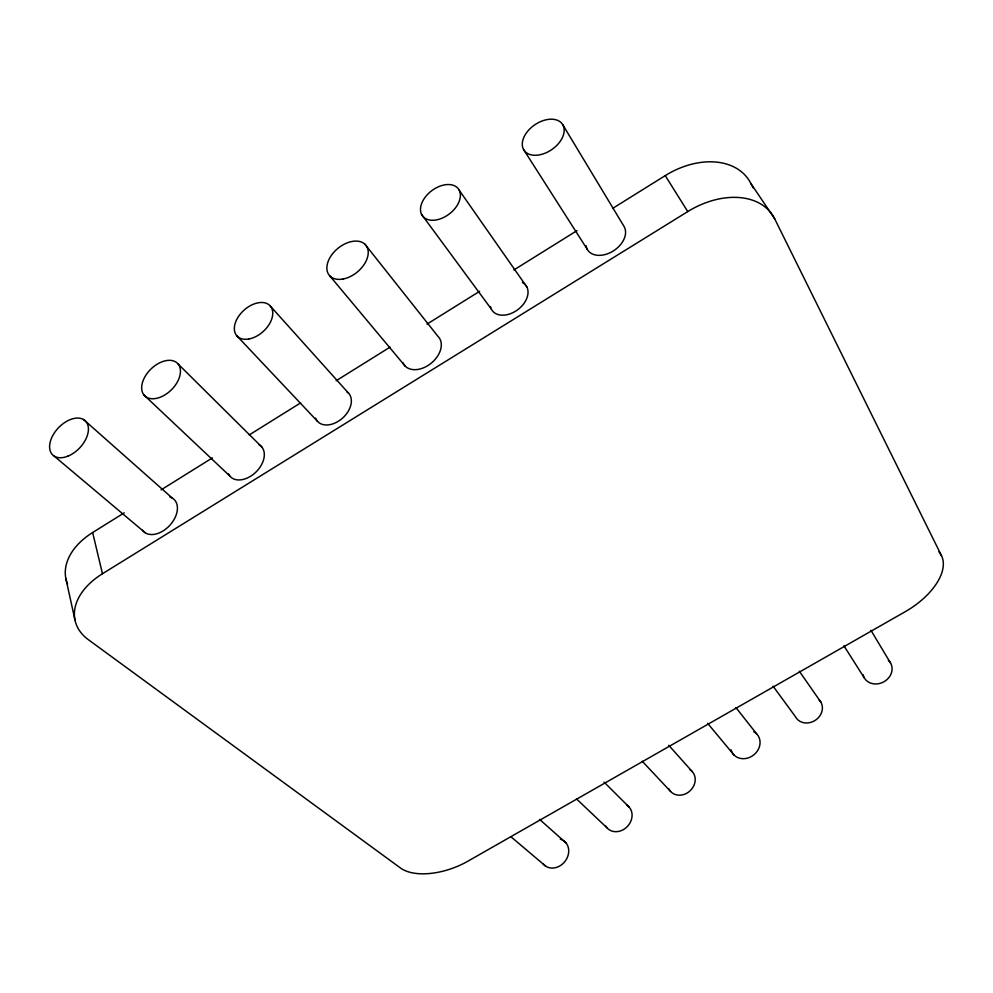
<?xml version="1.0" encoding="UTF-8"?>
<svg xmlns="http://www.w3.org/2000/svg" width="993" height="993" viewBox="0 0 993 993"><rect width="100%" height="100%" fill="white"/><g stroke="black" fill="none" stroke-linecap="round" stroke-linejoin="round"><path stroke-width="1.49" d="M67.586 584.182A67.934 44.822 -12.8 0 1 92.647 532.533L124.237 512.835M161.089 489.872L212.428 457.872M249.28 434.897L300.618 402.897M336.155 380.741L390.125 347.103M426.99 324.128L479.631 291.309M513.865 269.972L577.045 230.599M612.582 208.443L665.236 175.624A70.9 50.295 -34.5 0 1 750.969 183.643L774.701 218.857L941.488 555.67A58.761 31.342 -30.2 0 1 905.157 611.738L467.926 861.179A52.753 27.345 -20.6 0 1 400.464 867.994L88.377 639.691A69.249 44.499 -13.4 0 1 102.453 573.743L92.647 532.533M102.453 573.743L687.764 211.583A72.352 50.035 -33.9 0 1 774.701 218.857M54.28 456.184L145.338 532.856M510.799 836.652L545.678 866.157M83.549 419.505L172.348 498.138M539.571 819.374L565.985 842.883M143.861 394.916L229.793 475.982M576.548 798.955L606.835 827.678M178.095 363.984A23.1 14.585 -44.4 0 1 160.568 397.101A23.1 14.585 -44.4 0 1 144.494 377.551A23.1 14.585 -44.4 0 1 178.095 363.984L261.804 446.974M604.054 782.099L629.202 807.148M236.855 335.82L317.537 421.367M642.285 761.296L670.573 791.433M270.084 305.794L348.58 393.216M668.773 745.321L692.22 771.561M329.899 276.017L405.194 366.119M707.612 723.289L733.864 754.866M365.002 244.278L437.975 336.391A22.156 15.23 -39.5 0 1 430.267 363.947A22.156 15.23 -39.5 0 1 402.984 362.805M735.937 707.599L756.678 733.914M421.479 214.289L491.299 309.022M773.088 686.213L795.53 716.834A14.659 12.723 -33 0 0 815.973 719.826A14.659 12.723 -33 0 0 819.002 699.742M459.275 190.321A22.479 14.585 -37.2 0 1 436.709 219.85A22.479 14.585 -37.2 0 1 425.302 197.048A22.479 14.585 -37.2 0 1 459.275 190.321L526.849 286.952M799.353 671.231L821.025 702.386M938.981 551.785L941.488 555.67M523.596 149.546L587.31 249.404M843.926 645.798L864.282 677.871M665.236 175.624L687.764 211.583M562.758 124.721A23.211 15.019 -34.4 0 1 540.043 154.747A23.211 15.019 -34.4 0 1 526.898 132.243A23.211 15.019 -34.4 0 1 562.758 124.721L624.101 226.553A21.672 14.92 -33.8 0 1 610.707 252.421A21.672 14.92 -33.8 0 1 586.056 245.643M870.973 630.356L890.522 663.001M750.969 183.643L753.054 187.801M65.848 578.522L74.934 619.831M522.38 282.496A21.014 14.498 -36.8 0 1 517.899 309.605A21.014 14.498 -36.8 0 1 490.455 306.576M346.656 391.614A20.952 14.287 -42.2 0 1 342.039 418.562A20.952 14.287 -42.2 0 1 315.613 418.127M258.85 444.579A21.623 14.547 -44.7 0 1 255.76 472.234A21.623 14.547 -44.7 0 1 228.452 473.773M169.94 497.083A22.107 14.61 -47 0 1 170.957 524.006A22.107 14.61 -47 0 1 142.558 530.237M888.363 660.345A15.094 13.021 -27.6 0 1 883.993 681.744A15.094 13.021 -27.6 0 1 863.054 674.706M753.861 731.791A15.503 13.443 -38.1 0 1 753.65 755.003A15.503 13.443 -38.1 0 1 731.022 749.777M689.626 769.488A14.696 12.673 -43.2 0 1 689.974 790.912A14.696 12.673 -43.2 0 1 668.748 788.665M626.62 804.963A15.205 12.971 -47.6 0 1 627.005 826.871A15.205 12.971 -47.6 0 1 605.544 825.791M560.3 839.197A15.578 13.095 -51.4 0 1 565.576 860.608A15.578 13.095 -51.4 0 1 543.146 863.836M343.057 279.021A23.695 15.305 -39.6 0 0 367.286 247.567A23.695 15.305 -39.6 0 0 332.295 254.121A23.695 15.305 -39.6 0 0 343.057 279.021M248.746 339.01A22.392 14.336 -42.1 0 0 272.057 309.034A22.392 14.336 -42.1 0 0 239.847 314.644A22.392 14.336 -42.1 0 0 248.746 339.01M67.847 456.184A23.609 14.634 -46.4 0 0 86.379 422.062A23.609 14.634 -46.4 0 0 52.803 435.468A23.609 14.634 -46.4 0 0 67.847 456.184"/></g></svg>
